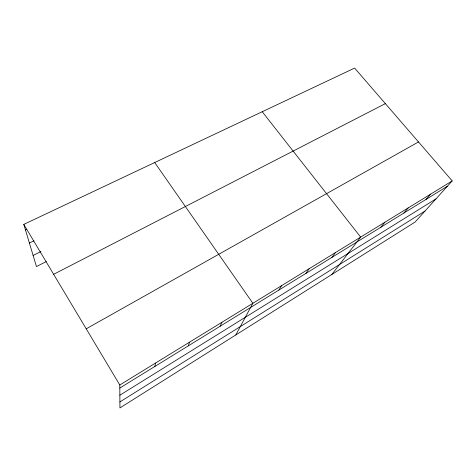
<?xml version="1.0" encoding="UTF-8"?>
<svg xmlns="http://www.w3.org/2000/svg" width="476" height="476" viewBox="0 0 476 476"><rect width="100%" height="100%" fill="white"/><g stroke="black" fill="none" stroke-linecap="round" stroke-linejoin="round"><path stroke-width="0.71" d="M154.879 366.449L155.515 363.057M188.294 345.868L189.519 342.179M220.168 326.227L221.935 322.276M235.793 334.961L252.869 303.283L154.7 162.536M278.882 290.057L281.572 285.665M305.973 273.367L309.055 268.791M331.95 257.361L335.396 252.619M331.861 274.462L360.659 237.107L262.228 111.735M380.848 227.242L384.917 222.221M403.88 213.052L408.224 207.911M426.038 199.396L430.631 194.148M452.2 180.91L415.072 222.06L119.946 407.92L119.797 384.989L23.8 224.38L354.626 68.08L452.2 180.91L119.797 384.989M119.91 401.928L425.003 211.052M119.863 395.199L435.957 198.909M119.815 388.047L447.375 186.253M86.221 328.815L418.505 141.943M53.639 274.301L385.364 103.625M46.303 261.586L36.444 266.548L23.8 224.38M33.112 255.439L40.978 251.542M29.393 243.04L33.992 240.802M25.472 229.956L26.793 229.325"/></g></svg>
